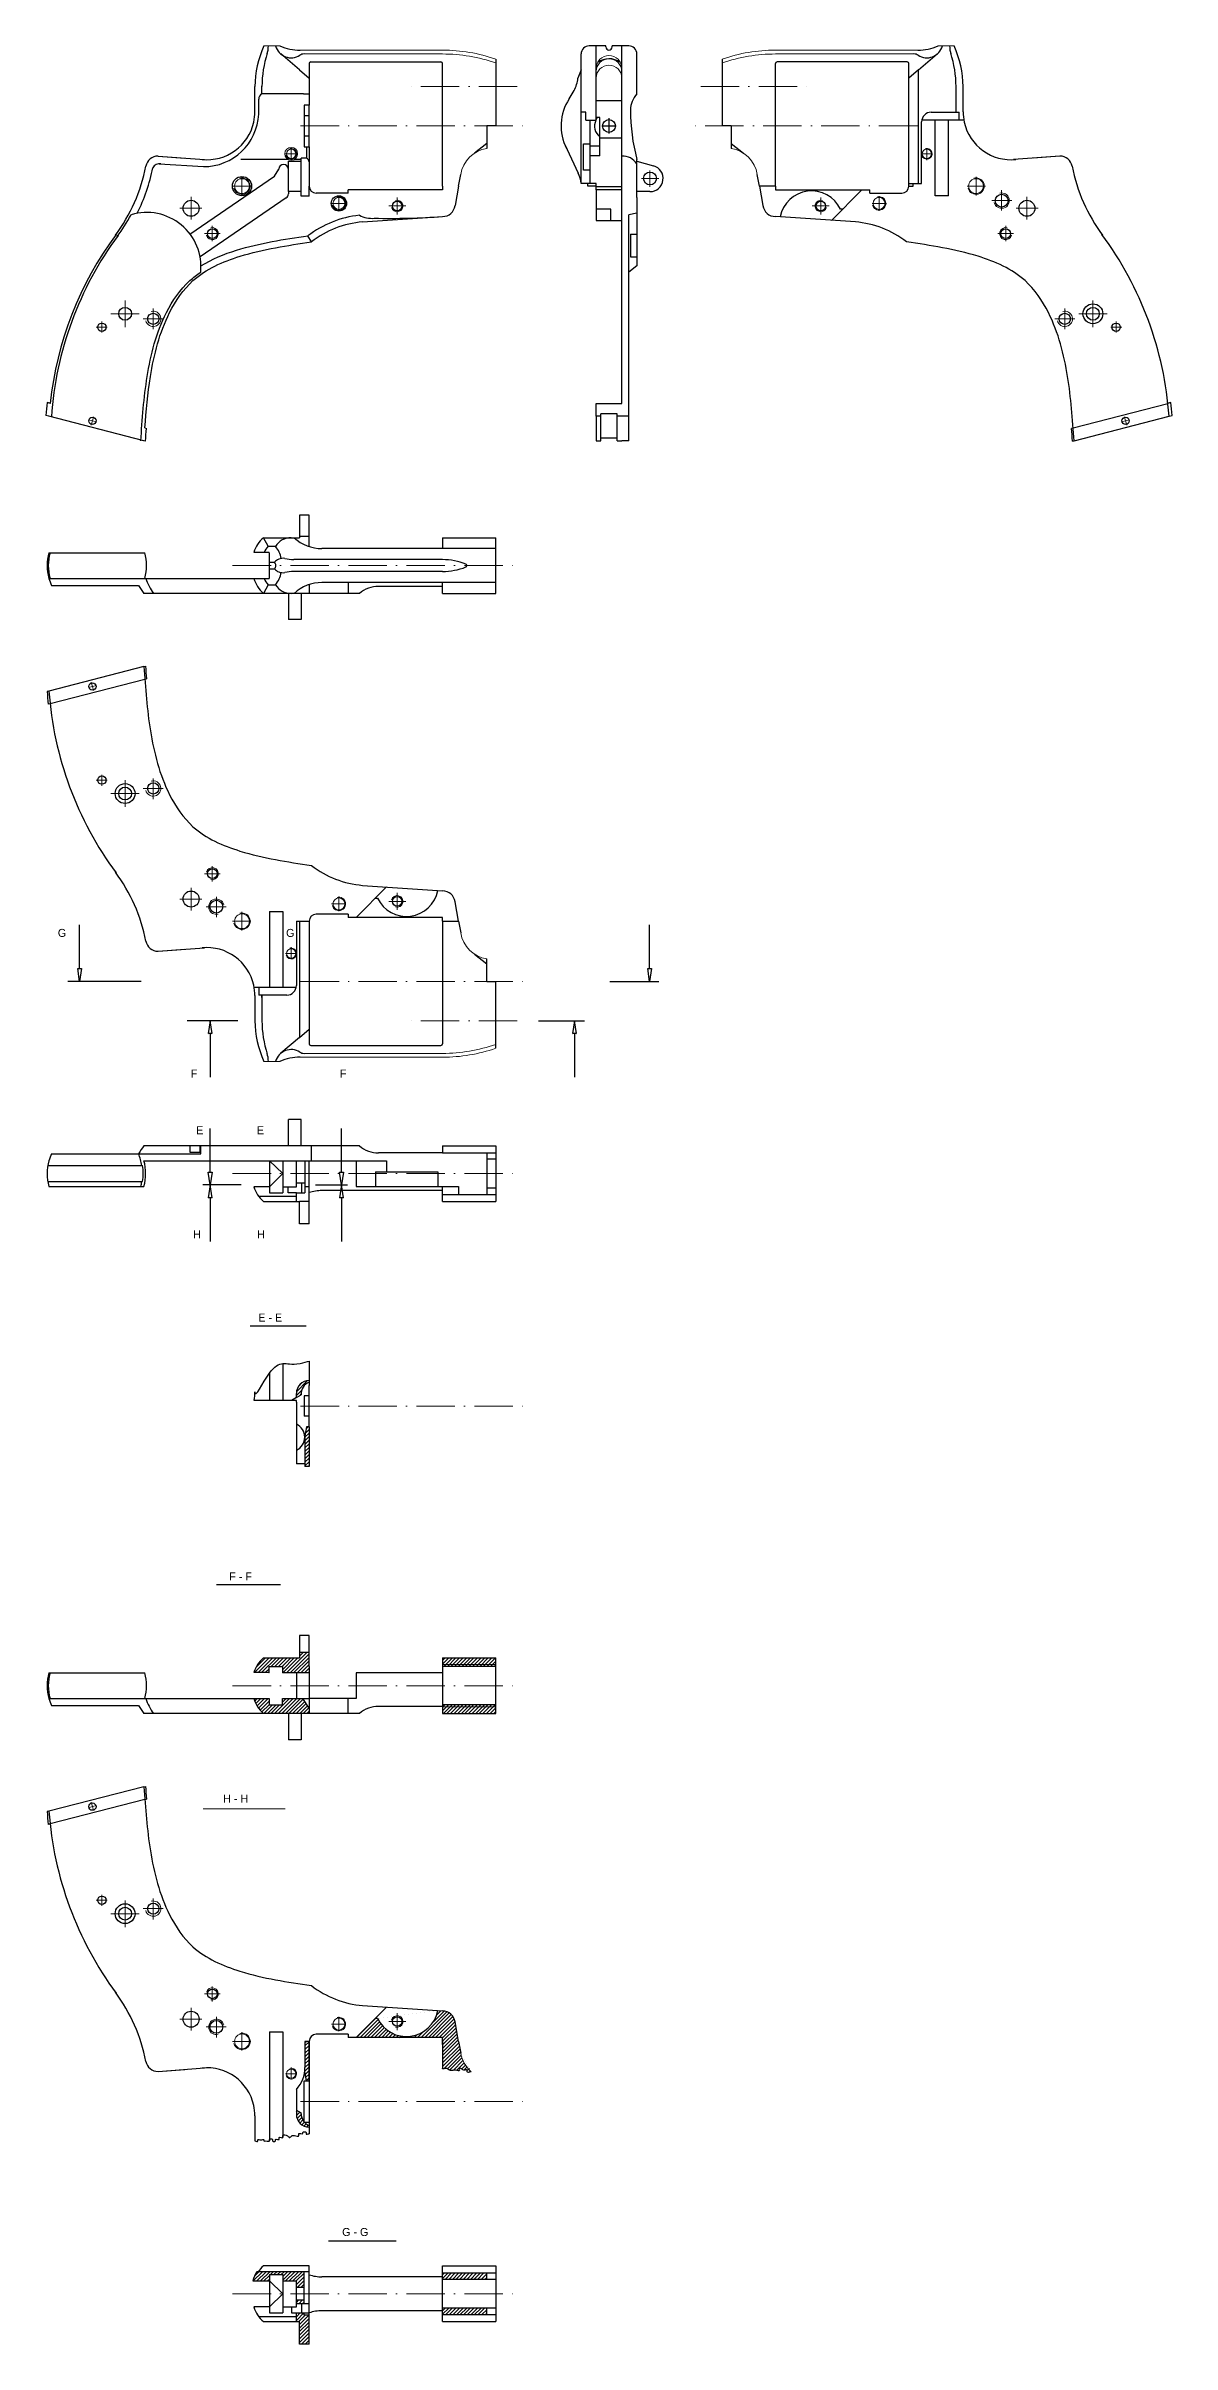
# Model space of a CAD drawing. Header units: millimetres. Extents: x -1 to 894, y -500 to 257.
# Drawn here: x -1 to 351, y -500 to 218 of the extents above; entities that cross this region are included whole.
import ezdxf

# ---------------------------------------------------------------- set-up
doc = ezdxf.new("R2010")
doc.units = ezdxf.units.MM
doc.linetypes.add('ACAD_ISO10W100', pattern=[18, 12, -3, 0, -3])
pattern_1 = [(45, (0, 50), (-0.561266, 0.561266), [])]

msp = doc.modelspace()

# ---------------------------------------------------------------- hatches: boundary and pattern name
h = msp.add_hatch()
h.set_pattern_fill('ANSI31', scale=0.25, style=0)
h.paths.add_polyline_path([(81.3, -199.16), (81.3, -198.66, 0.414214), (77.3, -202.66), (77.3, -203.96), (78.8, -203.09, -0.321417)])
h = msp.add_hatch()
h.set_pattern_fill('ANSI31', scale=0.25, style=0)
h.paths.add_polyline_path([(81.3, -213.16), (80.5, -213.16), (80, -215.96), (80, -225.46), (81.3, -225.46)])
h = msp.add_hatch()
h.set_pattern_fill('ANSI31', scale=0.25, style=0)
h.set_pattern_definition(pattern_1)
h.paths.add_polyline_path([(81.3, -290), (81.3, -288.05), (81.3, -285.3), (81.3, -283.66), (78.3, -283.66), (78.3, -285.3), (67, -285.3, 0.139554), (64.03, -289.9), (68.76, -289.9), (68.76, -288), (72.96, -288), (72.96, -290)])
h.paths.add_polyline_path([(81.3, -302.7), (81.3, -301), (79.3, -298), (72.96, -298), (72.96, -300), (68.76, -300), (68.76, -298), (64, -298, 0.142215), (67, -302.7)])
h = msp.add_hatch()
h.set_pattern_fill('ANSI31', scale=0.25, style=0)
h.set_pattern_definition(pattern_1)
h.paths.add_polyline_path([(123, -285.3), (123, -288), (139.6, -288), (139.6, -285.3)])
h.paths.add_polyline_path([(123, -300), (123, -302.7), (139.6, -302.7), (139.6, -300)])
h = msp.add_hatch()
h.set_pattern_fill('ANSI31', scale=0.25, style=0)
h.set_pattern_definition(pattern_1)
edge = h.paths.add_edge_path()
edge.add_arc((122.94, -399.63), 4, 12.34006, 83.00406)
edge.add_line((123.43, -395.66), (121.5, -395.53))
edge.add_arc((111.69, -393.63), 10, 205.46756, 349.05808, ccw=False)
edge.add_line((102.66, -397.93), (102, -397.93))
edge.add_line((102, -397.93), (96, -403.93))
edge.add_line((96, -403.93), (123, -403.93))
edge.add_line((123, -403.93), (123, -405.13))
edge.add_line((123, -405.13), (123, -413.59))
edge.add_spline(control_points=[(123, -413.59), (123.03, -413.88), (124.33, -413.23), (125.02, -414.41), (126.26, -414.17), (127.14, -414.1), (128.53, -414.63), (128.06, -413.46), (129.03, -413.58), (129.38, -414.46), (130.82, -413.76), (130.47, -415.06), (131.31, -414.8), (131.93, -414.6)], knot_values=[0, 0, 0, 0, 0.97274, 2.324042, 3.499168, 4.212639, 5.387765, 5.974873, 6.436532, 7.472861, 8.522084, 8.99271, 10.279233, 10.279233, 10.279233, 10.279233], degree=3, periodic=0)
edge.add_arc((138.51, -407.08), 10, 189.86229, 228.8449, ccw=False)
edge.add_line((128.66, -408.79), (128, -405.13))
edge.add_line((128, -405.13), (126.85, -398.77))
h = msp.add_hatch()
h.set_pattern_fill('ANSI31', scale=0.25, style=0)
h.set_pattern_definition(pattern_1)
h.paths.add_polyline_path([(80, -413.33), (80, -414.63), (80.5, -417.43), (81.3, -417.43), (81.3, -405.13), (80, -405.13), (80, -413.33)])
h = msp.add_hatch()
h.set_pattern_fill('ANSI31', scale=0.25, style=0)
h.set_pattern_definition(pattern_1)
h.paths.add_polyline_path([(78.8, -427.72), (78.8, -427.49), (77.3, -426.63), (77.3, -427.93, 0.414214), (81.3, -431.93), (81.3, -431.43, -0.111126), (79.86, -430.43), (79.7, -430.43), (79.7, -430.25, -0.172707)])
h = msp.add_hatch()
h.set_pattern_fill('ANSI31', scale=0.25, style=0)
h.set_pattern_definition(pattern_1)
h.paths.add_polyline_path([(79.7, -477.09), (64.96, -477.09, 0.07993), (63.68, -480), (68.76, -480), (68.9, -480), (68.9, -478), (73.1, -478), (73.1, -480), (77.3, -480), (77.3, -482), (79.7, -482)])
h = msp.add_hatch()
h.set_pattern_fill('ANSI31', scale=0.25, style=0)
h.set_pattern_definition(pattern_1)
h.paths.add_polyline_path([(136.8, -479.5), (136.8, -477.5), (123, -477.5), (123, -479.5)])
h.paths.add_polyline_path([(136.8, -490.5), (136.8, -488.5), (123, -488.5), (123, -490.5)])
h = msp.add_hatch()
h.set_pattern_fill('ANSI31', scale=0.25, style=0)
h.set_pattern_definition(pattern_1)
h.paths.add_polyline_path([(79.7, -486), (77.3, -486), (77.3, -487), (79.7, -487)])
h = msp.add_hatch()
h.set_pattern_fill('ANSI31', scale=0.25, style=0)
h.set_pattern_definition(pattern_1)
h.paths.add_polyline_path([(81.3, -490.7), (79.7, -490.7), (79.7, -490), (77.3, -490), (77.3, -492.7), (78.3, -492.7), (78.3, -499.7), (81.3, -499.7)])

# ---------------------------------------------------------------- linework, layer by layer
at = {"lineweight": 5}
for p, q in [((72.16, 218.34), (67.16, 218.34)), ((111.12, 217.04), (78.51, 217.04)), ((111.12, 215.84), (79.73, 215.84)), ((111.12, 215.84), (79.73, 215.84)), ((111.12, 217.04), (123, 217.04)), ((111.12, 215.84), (123, 215.84)), ((238.88, 217.04), (227, 217.04)), ((238.88, 215.84), (227, 215.84)), ((238.88, 217.04), (271.49, 217.04)), ((238.88, 215.84), (270.27, 215.84)), ((277.84, 218.34), (282.84, 218.34)), ((77.3, 184.64), (73.94, 184.64)), ((75.7, 186.42), (75.7, 182.69)), ((272.7, 184.64), (276.06, 184.64)), ((274.3, 186.42), (274.3, 182.69)), ((63.1, 174.54), (57.34, 174.54)), ((60.3, 177.43), (60.3, 171.64)), ((185.19, 176.94), (190.62, 176.94)), ((187.8, 179.4), (187.8, 174.34)), ((286.9, 174.54), (292.66, 174.54)), ((289.7, 177.43), (289.7, 171.64)), ((297.7, 166.88), (297.7, 173.29)), ((47.79, 167.61), (40.87, 167.61)), ((44.41, 171.17), (44.41, 164.07)), ((90.6, 169.14), (88.28, 169.14)), ((90.6, 171.37), (90.6, 166.87)), ((90.6, 169.14), (92.74, 169.14)), ((111.49, 168.34), (106.23, 168.34)), ((108.8, 171.01), (108.8, 165.68)), ((238.51, 168.34), (243.77, 168.34)), ((241.2, 171.01), (241.2, 165.68)), ((259.4, 169.14), (257.26, 169.14)), ((259.4, 171.37), (259.4, 166.87)), ((259.4, 169.14), (261.72, 169.14)), ((294.65, 170.01), (300.84, 170.01)), ((302.21, 167.61), (309.13, 167.61)), ((305.59, 171.17), (305.59, 164.07)), ((48.63, 159.71), (53.46, 159.71)), ((51.03, 162.09), (51.03, 157.39)), ((301.37, 159.71), (296.54, 159.71)), ((298.97, 162.09), (298.97, 157.39)), ((23.79, 138.83), (23.79, 130.48)), ((326.21, 138.83), (326.21, 130.48)), ((18.22, 130.46), (14.73, 130.46)), ((16.52, 128.78), (16.52, 132.24)), ((28.15, 134.66), (19.32, 134.66)), ((35.65, 133.08), (29.39, 133.08)), ((32.57, 136.29), (32.57, 129.87)), ((314.35, 133.08), (320.61, 133.08)), ((317.43, 136.29), (317.43, 129.87)), ((321.85, 134.66), (330.68, 134.66)), ((331.78, 130.46), (335.27, 130.46)), ((333.48, 128.78), (333.48, 132.24)), ((13.57, 101.2), (12.3, 101.52)), ((13.23, 99.85), (13.57, 101.2)), ((13.57, 101.2), (13.89, 102.42)), ((14.89, 100.86), (13.57, 101.2)), ((335.11, 100.86), (336.43, 101.2)), ((336.43, 101.2), (336.11, 102.42)), ((336.43, 101.2), (337.7, 101.52)), ((336.77, 99.85), (336.43, 101.2)), ((13.57, 18.22), (12.3, 17.89)), ((13.23, 19.56), (13.57, 18.22)), ((14.89, 18.56), (13.57, 18.22)), ((13.57, 18.22), (13.89, 16.99)), ((18.22, -11.04), (14.73, -11.04)), ((16.52, -9.37), (16.52, -12.82)), ((23.79, -19.41), (23.79, -11.07)), ((29.44, -13.66), (35.72, -13.66)), ((32.57, -10.5), (32.57, -17.01)), ((28.15, -15.24), (19.32, -15.24)), ((48.63, -40.29), (53.46, -40.29)), ((51.03, -42.68), (51.03, -37.97)), ((47.79, -48.2), (40.87, -48.2)), ((44.41, -51.76), (44.41, -44.66)), ((52.3, -47.47), (52.3, -53.88)), ((90.6, -49.73), (88.28, -49.73)), ((90.6, -51.95), (90.6, -47.46)), ((90.6, -49.73), (92.74, -49.73)), ((111.49, -48.93), (106.23, -48.93)), ((108.8, -51.59), (108.8, -46.27)), ((55.35, -50.6), (49.16, -50.6)), ((63.1, -55.13), (57.34, -55.13)), ((60.3, -58.02), (60.3, -52.22)), ((75.7, -67.01), (75.7, -63.28)), ((77.3, -65.23), (73.94, -65.23)), ((72.16, -98.93), (67.16, -98.93)), ((111.12, -97.63), (78.51, -97.63)), ((111.12, -96.43), (79.73, -96.43)), ((111.12, -96.43), (123, -96.43)), ((111.12, -97.63), (123, -97.63)), ((13.57, -331.78), (12.3, -332.11)), ((13.23, -330.44), (13.57, -331.78)), ((14.89, -331.44), (13.57, -331.78)), ((13.57, -331.78), (13.89, -333.01)), ((18.22, -361.04), (14.73, -361.04)), ((16.52, -359.37), (16.52, -362.82)), ((28.15, -365.24), (19.32, -365.24)), ((23.79, -369.41), (23.79, -361.07)), ((29.44, -363.66), (35.72, -363.66)), ((32.57, -360.5), (32.57, -367.01)), ((44.41, -401.76), (44.41, -394.66)), ((48.63, -390.29), (53.46, -390.29)), ((51.03, -392.68), (51.03, -387.97)), ((47.79, -398.2), (40.87, -398.2)), ((55.35, -400.6), (49.16, -400.6)), ((52.3, -397.47), (52.3, -403.88)), ((90.6, -399.73), (88.28, -399.73)), ((90.6, -401.95), (90.6, -397.46)), ((90.6, -399.73), (92.74, -399.73)), ((111.49, -398.93), (106.23, -398.93)), ((108.8, -401.59), (108.8, -396.27)), ((63.1, -405.13), (57.34, -405.13)), ((60.3, -408.02), (60.3, -402.22)), ((77.3, -415.23), (73.94, -415.23)), ((75.7, -417.01), (75.7, -413.28))]:
    msp.add_line(p, q, dxfattribs=at)
for p, q in [((78.3, 210.84), (72.42, 215.83)), ((166.3, 197.04), (166.3, 215.84)), ((174, 218.34), (168.8, 218.34)), ((171, 195.14), (171, 218.34)), ((174, 218.04), (174, 218.34)), ((176, 218.04), (176, 218.34)), ((181.2, 218.34), (176, 218.34)), ((179, 194.54), (179, 218.34)), ((183.7, 203.34), (183.7, 215.84)), ((271.7, 210.84), (277.58, 215.83)), ((78.3, 210.84), (81.3, 208.3)), ((81.3, 212.84), (81.3, 199.84)), ((81.79, 213.34), (122.5, 213.34)), ((123, 174.54), (123, 212.84)), ((139.6, 214.24), (139.6, 193.34)), ((166.3, 210.84), (165.3, 208.3)), ((210.4, 214.24), (210.4, 193.34)), ((227, 174.54), (227, 212.85)), ((268.21, 213.34), (227.5, 213.34)), ((268.7, 174.54), (268.7, 212.84)), ((271.7, 210.84), (268.7, 208.3)), ((271.7, 175.34), (271.7, 210.84)), ((64.36, 197.8), (64.36, 205.64)), ((65.54, 197.04), (65.54, 201.72)), ((66.56, 203.34), (66.56, 205.81)), ((79.51, 203.34), (68.82, 203.34)), ((162.6, 201.79), (164.07, 204.4)), ((283.44, 197.8), (283.44, 205.81)), ((285.64, 197.8), (285.64, 205.64)), ((81.3, 199.84), (79.7, 199.84)), ((79.7, 199.84), (79.7, 186.84)), ((81.3, 186.84), (81.3, 199.84)), ((166.3, 175.34), (166.3, 197.04)), ((169.1, 175.34), (169.1, 194.54)), ((172.1, 196.04), (171, 196.04)), ((172.1, 184.04), (172.1, 196.04)), ((175, 195.73), (175, 190.95)), ((179, 183.94), (179, 194.54)), ((272.7, 180.79), (272.7, 194.04)), ((284.39, 195.14), (272.74, 195.14)), ((275.7, 197.64), (284.39, 197.64)), ((276.9, 171.54), (276.9, 194.54)), ((281.1, 171.54), (281.1, 194.54)), ((284.39, 195.14), (284.39, 197.64)), ((285.88, 195.14), (284.39, 195.14)), ((79.7, 186.84), (81.3, 186.84)), ((80.5, 186.84), (80.5, 183.25)), ((81.3, 186.84), (81.3, 174.54)), ((136.8, 187.84), (133.01, 184.84)), ((136.8, 193.34), (136.8, 186.34)), ((139.6, 193.34), (136.8, 193.34)), ((161.17, 187.52), (165.39, 178.62)), ((167, 179.54), (167, 187.74)), ((167, 187.74), (169.1, 187.74)), ((172.1, 187.04), (169.1, 187.04)), ((179, 189.54), (172.1, 189.54)), ((172.73, 193.34), (177.29, 193.34)), ((213.2, 193.34), (210.4, 193.34)), ((213.2, 193.34), (213.2, 186.34)), ((213.2, 187.84), (216.99, 184.84)), ((34.07, 183.94), (42.5, 183.29)), ((34.07, 183.94), (48.58, 182.82)), ((34.41, 181.52), (48.26, 180.64)), ((74.72, 182.9), (59.96, 182.9)), ((70.44, 177.69), (71.8, 179.84)), ((74.8, 172.84), (74.8, 182.34)), ((74.8, 182.34), (78.8, 182.34)), ((78.8, 182.9), (76.68, 182.9)), ((78.8, 171.45), (78.8, 183.25)), ((80.5, 183.25), (78.8, 183.25)), ((169.1, 179.54), (167, 179.54)), ((172.1, 184.04), (169.1, 184.04)), ((179, 180.79), (179, 183.94)), ((179, 106.6), (179, 180.79)), ((183.7, 171.03), (183.7, 182.9)), ((183.7, 182.34), (188.9, 180.89)), ((272.7, 175.34), (272.7, 180.79)), ((315.93, 183.94), (301.42, 182.82)), ((315.93, 183.94), (307.5, 183.29)), ((44.06, 159.58), (70.44, 177.69)), ((78.8, 172.84), (74.8, 172.84)), ((74.8, 172.84), (74.8, 172.13)), ((81.3, 174.47), (81.3, 174.54)), ((81.3, 171.45), (81.3, 174.47)), ((93.5, 172.34), (83.49, 172.34)), ((123, 173.34), (93.5, 173.34)), ((93.5, 172.34), (93.5, 173.34)), ((123, 174.54), (123, 173.34)), ((128, 174.54), (126.9, 168.48)), ((128, 174.54), (128.66, 178.2)), ((171, 175.34), (166.3, 175.34)), ((168.4, 174.54), (168.4, 175.34)), ((171, 174.54), (168.4, 174.54)), ((171, 174.34), (171, 175.34)), ((171, 173.34), (171, 174.54)), ((179, 174.34), (171, 174.34)), ((179, 173.34), (171, 173.34)), ((171, 173.34), (171, 163.85)), ((187.8, 172.84), (183.7, 172.84)), ((222, 174.54), (221.34, 178.2)), ((222, 174.54), (223.1, 168.48)), ((227, 174.54), (222, 174.54)), ((227, 174.54), (227, 173.34)), ((227, 173.34), (256.5, 173.34)), ((254, 173.34), (244.51, 163.85)), ((256.5, 172.34), (256.5, 173.34)), ((256.5, 172.34), (266.51, 172.34)), ((268.7, 175.34), (272.7, 175.34)), ((268.7, 174.47), (268.7, 174.54)), ((268.7, 174.54), (270, 174.54)), ((270, 174.54), (270, 175.34)), ((74.15, 170.89), (47.22, 152.42)), ((74.15, 170.89), (47.22, 152.42)), ((81.3, 171.45), (78.8, 171.45)), ((175.6, 167.34), (171, 167.34)), ((175.6, 163.85), (175.6, 167.34)), ((183.7, 166.07), (181.2, 165.62)), ((181.2, 94.99), (181.2, 165.62)), ((183.7, 171.03), (183.7, 149.64)), ((248, 167.34), (247.34, 167.34)), ((281.1, 171.54), (276.9, 171.54)), ((82, 157.12), (80.91, 159.03)), ((98.02, 163.34), (123, 165.04)), ((101.41, 164.49), (101.41, 164.48)), ((171, 163.85), (179, 163.85)), ((181.7, 159.58), (181.7, 152.42)), ((181.7, 159.58), (183.7, 159.58)), ((251.98, 163.34), (227, 165.04)), ((181.7, 152.42), (183.7, 152.42)), ((183.7, 149.64), (181.2, 147.62)), ((0, 102.62), (-0.94, 102.86)), ((-0.58, 106.95), (0.36, 106.68)), ((0.36, 106.68), (-0.58, 106.95)), ((29.69, 94.99), (0, 102.62)), ((171, 106.6), (179, 106.6)), ((171, 102.62), (171, 106.6)), ((172.5, 102.62), (171, 102.62)), ((171, 102.62), (171, 94.99)), ((177.5, 103.42), (172.5, 103.42)), ((172.5, 94.99), (172.5, 103.42)), ((177.5, 94.99), (177.5, 103.42)), ((179, 102.62), (177.5, 102.62)), ((181.2, 102.62), (179, 102.62)), ((320.02, 98.98), (349.65, 106.6)), ((320.31, 94.99), (350, 102.62)), ((349.64, 106.68), (350.58, 106.95)), ((350.58, 106.95), (349.64, 106.68)), ((350, 102.62), (350.94, 102.86)), ((30.17, 94.86), (29.69, 94.99)), ((29.98, 98.98), (30.46, 98.85)), ((171, 94.99), (172.5, 94.99)), ((177.5, 94.99), (179, 94.99)), ((181.2, 94.99), (179, 94.99)), ((320.02, 98.98), (319.54, 98.85)), ((319.83, 94.86), (320.31, 94.99)), ((67, 64.7), (78.3, 64.7)), ((68.48, 62), (67, 64.7)), ((81.3, 71.7), (78.3, 71.7)), ((78.3, 71.7), (78.3, 64.7)), ((78.3, 65.2), (81.3, 65.2)), ((81.3, 64.7), (81.3, 71.7)), ((81.3, 61.95), (81.3, 64.7)), ((123, 64.7), (139.6, 64.7)), ((123, 64.7), (123, 61.3)), ((139.6, 47.3), (139.6, 64.7)), ((0, 60), (0.35, 60)), ((0.35, 60), (29.69, 60)), ((29.69, 60), (29.98, 60)), ((68.76, 60.1), (64.03, 60.1)), ((68.48, 62), (70.83, 62)), ((68.76, 60), (68.76, 60.1)), ((68.76, 60), (68.76, 52)), ((76.49, 57.85), (76.49, 57.85)), ((123, 57.85), (76.49, 57.85)), ((139.6, 61.3), (85.3, 61.3)), ((0.35, 52), (28.92, 52)), ((28.92, 52), (29.69, 52)), ((29.69, 52), (30.07, 52)), ((30.07, 52), (30.27, 52)), ((30.27, 52), (42.5, 52)), ((42.5, 52), (68.76, 52)), ((68.76, 57), (70.49, 57)), ((68.76, 55), (70.49, 55)), ((76.49, 54.15), (76.48, 54.15)), ((123, 54.15), (76.49, 54.15)), ((139.6, 50.7), (85.3, 50.7)), ((93.5, 50.7), (93.5, 47.3)), ((123, 49.75), (123, 50.7)), ((0.76, 49.8), (27.19, 49.8)), ((27.19, 49.8), (28.01, 49.8)), ((97, 47.3), (29.65, 47.3)), ((68.48, 50), (67, 47.3)), ((68.48, 50), (70.83, 50)), ((74.8, 47.3), (74.8, 39.1)), ((78.8, 47.3), (78.8, 39.1)), ((81.3, 50.05), (81.3, 47.3)), ((123, 49.5), (103, 49.5)), ((123, 47.3), (123, 49.75)), ((123, 47.3), (139.6, 47.3)), ((78.8, 39.1), (74.8, 39.1)), ((29.69, 24.43), (0, 16.79)), ((29.69, 24.43), (30.17, 24.55)), ((0, 16.79), (-0.58, 16.65)), ((29.98, 20.44), (0.35, 12.81)), ((29.98, 20.44), (30.46, 20.56)), ((0.35, 12.81), (-0.22, 12.66)), ((96, -53.93), (105.49, -44.44)), ((98.02, -43.93), (123, -45.63)), ((102, -47.93), (102.66, -47.93)), ((128, -55.13), (126.9, -49.06)), ((68.9, -52.13), (68.9, -75.13)), ((68.9, -52.13), (73.1, -52.13)), ((73.1, -52.13), (73.1, -75.13)), ((77.3, -55.13), (77.3, -61.38)), ((77.3, -55.13), (81.3, -55.13)), ((78.3, -55.13), (78.3, -91.43)), ((81.3, -55.06), (81.3, -55.13)), ((81.3, -55.13), (81.3, -93.43)), ((93.5, -52.93), (83.49, -52.93)), ((93.5, -52.93), (93.5, -53.93)), ((123, -53.93), (93.5, -53.93)), ((123, -55.13), (123, -53.93)), ((123, -55.13), (123, -93.43)), ((123, -55.13), (128, -55.13)), ((128, -55.13), (128.66, -58.79)), ((34.07, -64.53), (48.58, -63.41)), ((34.07, -64.53), (42.5, -63.88)), ((77.3, -61.38), (77.3, -74.63)), ((133.01, -65.43), (136.8, -68.43)), ((136.8, -73.93), (136.8, -66.93)), ((64, -75.73), (65.61, -75.73)), ((64.36, -78.39), (64.36, -86.23)), ((65.61, -75.73), (77.26, -75.73)), ((65.61, -75.73), (65.61, -78.23)), ((74.3, -78.23), (65.61, -78.23)), ((66.56, -78.39), (66.56, -86.4)), ((136.8, -73.93), (139.6, -73.93)), ((139.6, -94.83), (139.6, -73.93)), ((78.3, -91.43), (72.42, -96.41)), ((78.3, -91.43), (81.3, -88.88)), ((81.79, -93.93), (122.5, -93.93)), ((78.8, -117.1), (74.8, -117.1)), ((74.8, -125.3), (74.8, -117.1)), ((78.8, -125.3), (78.8, -117.1)), ((0.76, -127.8), (27.19, -127.8)), ((27.19, -127.8), (28.01, -127.8)), ((28.01, -127.8), (47.42, -127.8)), ((97, -125.3), (29.65, -125.3)), ((44.06, -125.3), (44.06, -127.3)), ((44.06, -127.3), (47.22, -127.3)), ((47.22, -127.3), (47.22, -125.3)), ((47.42, -127.8), (47.42, -125.3)), ((82, -130), (82, -125.3)), ((123, -127.5), (103, -127.5)), ((123, -125.3), (139.6, -125.3)), ((123, -125.3), (123, -127.5)), ((123, -127.5), (139.6, -127.5)), ((136.8, -127.5), (136.8, -140.5)), ((139.6, -125.3), (139.6, -142.7)), ((-0.35, -131.5), (29.27, -131.5)), ((29.69, -130), (30.07, -130)), ((30.07, -130), (30.27, -130)), ((30.27, -130), (42.5, -130)), ((42.5, -130), (68.76, -130)), ((68.76, -130), (105.49, -130)), ((68.9, -130), (68.9, -138.1)), ((73.1, -130), (73.1, -140)), ((77.3, -138.1), (77.3, -130)), ((80, -130), (80, -140)), ((81.3, -149.7), (81.3, -130)), ((96, -130), (96, -138)), ((102, -133.4), (105.49, -133.4)), ((102, -133.4), (102, -138)), ((105.49, -130), (105.49, -133.4)), ((105.49, -133.4), (121.5, -133.4)), ((121.5, -133.4), (121.5, -138)), ((139.6, -129.5), (136.8, -129.5)), ((-0.35, -136.5), (29.27, -136.5)), ((0, -138), (0.35, -138)), ((0.35, -138), (29.69, -138)), ((68.76, -138.1), (64.03, -138.1)), ((77.3, -141.2), (65.61, -141.2)), ((67, -142.7), (78.3, -142.7)), ((68.76, -138.1), (68.9, -138.1)), ((68.9, -138.1), (68.9, -140)), ((68.9, -140), (73.1, -140)), ((73.1, -138.1), (77.3, -138.1)), ((80, -137), (77.3, -137)), ((77.3, -142.7), (77.3, -140)), ((77.3, -140), (80, -140)), ((78.3, -149.7), (78.3, -142.7)), ((81.3, -142.7), (78.3, -142.7)), ((80, -138), (81.3, -138)), ((123, -139.3), (85.3, -139.3)), ((96, -138), (128, -138)), ((123, -139.3), (123, -138)), ((123, -142.7), (123, -139.3)), ((123, -140.5), (139.6, -140.5)), ((123, -142.7), (139.6, -142.7)), ((128, -138), (128, -140.5)), ((139.6, -138.5), (136.8, -138.5)), ((81.3, -149.7), (78.3, -149.7)), ((81.3, -192.56), (81.3, -200.16)), ((81.3, -213.16), (81.3, -200.16)), ((79.7, -203.48), (79.7, -209.83)), ((81.3, -213.16), (81.3, -225.46)), ((80, -224.66), (77.3, -224.66)), ((81.3, -225.46), (80, -225.46)), ((81.3, -225.53), (81.3, -225.46)), ((78.3, -278.3), (78.3, -285.3)), ((81.3, -278.3), (78.3, -278.3)), ((81.3, -285.3), (81.3, -278.3)), ((67, -285.3), (78.3, -285.3)), ((81.3, -288.05), (81.3, -285.3)), ((123, -285.3), (139.6, -285.3)), ((139.6, -302.7), (139.6, -285.3)), ((0, -290), (0.35, -290)), ((0.35, -290), (29.69, -290)), ((29.69, -290), (29.98, -290)), ((68.76, -289.9), (64.03, -289.9)), ((68.76, -290), (68.76, -289.9)), ((0.35, -298), (28.92, -298)), ((0.76, -300.2), (27.19, -300.2)), ((27.19, -300.2), (28.01, -300.2)), ((28.92, -298), (29.69, -298)), ((29.69, -298), (30.07, -298)), ((30.07, -298), (30.27, -298)), ((30.27, -298), (42.5, -298)), ((42.5, -298), (68.76, -298)), ((123, -300.5), (103, -300.5)), ((97, -302.7), (29.65, -302.7)), ((74.8, -302.7), (74.8, -310.9)), ((78.8, -302.7), (78.8, -310.9)), ((123, -302.7), (139.6, -302.7)), ((78.8, -310.9), (74.8, -310.9)), ((29.69, -325.57), (0, -333.21)), ((29.98, -329.56), (0.35, -337.19)), ((29.69, -325.57), (30.17, -325.45)), ((29.98, -329.56), (30.46, -329.44)), ((0, -333.21), (-0.58, -333.35)), ((0.35, -337.19), (-0.22, -337.34)), ((96, -403.93), (105.49, -394.44)), ((98.02, -393.93), (123, -395.63)), ((102, -397.93), (102.66, -397.93)), ((128, -405.13), (126.9, -399.06)), ((68.9, -402.13), (73.1, -402.13)), ((80, -405.13), (80, -413.33)), ((81.3, -405.13), (80, -405.13)), ((81.3, -405.06), (81.3, -405.13)), ((81.3, -405.06), (81.3, -405.13)), ((81.3, -405.13), (81.3, -433.98)), ((81.3, -417.43), (81.3, -405.13)), ((93.5, -402.93), (83.49, -402.93)), ((93.5, -402.93), (93.5, -403.93)), ((123, -403.93), (93.5, -403.93)), ((123, -405.13), (123, -403.93)), ((123, -405.13), (123, -413.59)), ((128, -405.13), (128.66, -408.79)), ((34.07, -414.53), (48.58, -413.41)), ((34.07, -414.53), (42.5, -413.88)), ((79.7, -417.43), (81.3, -417.43)), ((79.7, -430.43), (79.7, -417.43)), ((81.3, -417.43), (81.3, -430.43)), ((64.36, -428.39), (64.36, -436.23)), ((81.3, -430.43), (79.7, -430.43)), ((63.68, -480), (68.76, -480)), ((81.3, -475.3), (67, -475.3)), ((68.76, -480), (68.9, -480)), ((68.9, -480), (68.9, -488.1)), ((73.1, -480), (73.1, -490)), ((73.1, -480), (77.3, -480)), ((77.3, -488.1), (77.3, -480)), ((123, -478.7), (85.3, -478.7)), ((123, -475.3), (139.6, -475.3)), ((123, -477.5), (139.6, -477.5)), ((139.6, -479.5), (136.8, -479.5)), ((139.6, -475.3), (139.6, -492.7)), ((68.76, -488.1), (64.03, -488.1)), ((68.76, -488.1), (68.9, -488.1)), ((68.9, -488.1), (68.9, -490)), ((73.1, -488.1), (77.3, -488.1)), ((77.3, -491.2), (65.61, -491.2)), ((67, -492.7), (78.3, -492.7)), ((68.9, -490), (73.1, -490)), ((77.3, -492.7), (77.3, -490)), ((77.3, -490), (80, -490)), ((78.3, -499.7), (78.3, -492.7)), ((123, -489.3), (85.3, -489.3)), ((123, -490.5), (139.6, -490.5)), ((123, -492.7), (139.6, -492.7)), ((139.6, -488.5), (136.8, -488.5)), ((81.3, -499.7), (78.3, -499.7))]:
    msp.add_line(p, q)
at = {"color": 7}
for p, q in [((68.82, 203.34), (66.56, 203.34)), ((79.51, 203.34), (81.3, 203.34)), ((171, 201.34), (179, 201.34)), ((81.3, 196.52), (79.7, 196.52)), ((167.8, 197.64), (166.3, 197.64)), ((167.8, 195.14), (167.8, 197.64)), ((167.8, 195.14), (171, 195.14)), ((169.1, 194.54), (169.1, 195.14)), ((272.7, 194.04), (272.7, 194.64)), ((276.9, 194.54), (276.9, 195.14)), ((281.1, 194.54), (281.1, 195.14)), ((81.3, 190.17), (79.7, 190.17)), ((177.5, 95.79), (172.5, 95.79)), ((9.58, -69.93), (9.58, -56.25)), ((187.7, -69.93), (187.7, -56.25)), ((9.58, -73.93), (8.99, -69.88)), ((10.18, -69.88), (9.58, -73.93)), ((187.7, -73.93), (187.1, -69.88)), ((188.3, -69.88), (187.7, -73.93)), ((28.81, -73.93), (5.93, -73.93)), ((68.9, -75.13), (68.9, -75.73)), ((73.1, -75.13), (73.1, -75.73)), ((77.3, -74.63), (77.3, -75.23)), ((175.29, -73.93), (190.62, -73.93)), ((59.02, -86.23), (43.19, -86.23)), ((50.38, -86.23), (49.78, -90.27)), ((50.98, -90.27), (50.38, -86.23)), ((50.38, -90.23), (50.38, -103.91)), ((153, -86.23), (167.37, -86.23)), ((164.2, -86.23), (163.6, -90.27)), ((164.8, -90.27), (164.2, -86.23)), ((164.2, -90.23), (164.2, -103.91)), ((50.38, -133.55), (50.38, -119.87)), ((91.43, -133.55), (91.43, -119.87)), ((50.38, -137.55), (49.78, -133.5)), ((50.98, -133.5), (50.38, -137.55)), ((73.1, -134), (68.9, -130)), ((73.1, -134), (68.9, -138.1)), ((91.43, -137.55), (90.83, -133.5)), ((92.03, -133.5), (91.43, -137.55)), ((60.09, -137.55), (48.04, -137.55)), ((50.38, -137.55), (49.78, -141.59)), ((50.98, -141.59), (50.38, -137.55)), ((50.38, -141.55), (50.38, -155.23)), ((74.7, -140), (74.7, -138.1)), ((77.3, -140), (74.7, -140)), ((78.9, -137), (78.9, -140)), ((83.29, -137.55), (93.24, -137.55)), ((91.43, -137.55), (90.83, -141.59)), ((92.03, -141.59), (91.43, -137.55)), ((91.43, -141.55), (91.43, -155.23)), ((62.84, -181.59), (80.34, -181.59)), ((73.1, -193.31), (73.1, -204.86)), ((68.9, -196.35), (68.9, -204.86)), ((77.3, -204.86), (64.12, -204.86)), ((77.3, -203.96), (75.74, -204.86)), ((77.3, -203.96), (77.3, -202.66)), ((77.3, -203.96), (78.8, -203.09)), ((77.3, -205.46), (77.3, -204.86)), ((77.3, -205.46), (77.3, -224.66)), ((81.3, -203.48), (79.7, -203.48)), ((81.3, -209.83), (79.7, -209.83)), ((80.5, -213.16), (80, -215.96)), ((81.3, -213.16), (80.5, -213.16)), ((80, -215.96), (80, -225.46)), ((52.34, -262.38), (72.38, -262.38)), ((81.3, -283.66), (78.3, -283.66)), ((123, -285.3), (123, -302.7)), ((68.76, -290), (68.76, -288)), ((68.76, -288), (72.96, -288)), ((72.96, -288), (72.96, -290)), ((81.3, -290), (72.96, -290)), ((77.3, -290), (77.3, -298)), ((81.3, -288.05), (81.3, -302.7)), ((123, -290), (96, -290)), ((96, -290), (96, -298)), ((139.6, -288), (123, -288)), ((68.76, -298), (68.76, -300)), ((68.76, -300), (72.96, -300)), ((72.96, -300), (72.96, -298)), ((72.96, -298), (81.3, -298)), ((81.3, -301), (79.3, -298)), ((96, -298), (81.3, -298)), ((93.5, -302.7), (93.5, -298)), ((139.6, -300), (123, -300)), ((68.9, -402.13), (68.9, -436.25)), ((73.1, -402.13), (73.1, -435.18)), ((80, -414.63), (80, -413.33)), ((80.5, -417.43), (80, -414.63)), ((77.3, -420.13), (77.3, -427.93)), ((77.3, -426.63), (78.8, -427.49)), ((78.8, -427.72), (78.8, -427.49)), ((87.37, -467.45), (108.47, -467.45)), ((79.7, -477.09), (64.96, -477.09)), ((68.9, -478), (73.1, -478)), ((68.9, -478), (68.9, -480)), ((73.1, -484), (68.9, -480)), ((73.1, -478), (73.1, -480)), ((79.7, -487), (79.7, -477.09)), ((81.3, -477.14), (79.7, -477.14)), ((81.3, -499.7), (81.3, -475.3)), ((123, -492.7), (123, -475.3)), ((136.8, -479.5), (123, -479.5)), ((136.8, -479.5), (136.8, -477.5)), ((73.1, -484), (68.9, -488.1)), ((75.74, -488.1), (75.74, -490)), ((79.7, -482), (77.3, -482)), ((79.7, -486), (77.3, -486)), ((77.3, -487), (81.3, -487)), ((78.9, -487), (78.9, -490)), ((75.74, -490), (77.3, -490)), ((79.7, -490.7), (79.7, -490)), ((81.3, -490.7), (79.7, -490.7)), ((80, -490), (81.3, -490)), ((136.8, -488.5), (123, -488.5)), ((136.8, -490.5), (136.8, -488.5))]:
    msp.add_line(p, q, dxfattribs=at)
at = {"color": 1, "linetype": 'ACAD_ISO10W100', "lineweight": 5}
for p, q in [((146.33, 205.64), (111.12, 205.64)), ((203.67, 205.64), (238.88, 205.64)), ((78.65, 193.34), (150.71, 193.34)), ((271.35, 193.34), (199.29, 193.34)), ((57.4, 56), (145.88, 56)), ((78.65, -73.93), (150.71, -73.93)), ((146.33, -86.23), (111.12, -86.23)), ((57.4, -134), (145.88, -134)), ((78.65, -206.66), (150.71, -206.66)), ((57.4, -294), (145.88, -294)), ((78.65, -423.93), (150.71, -423.93)), ((57.4, -484), (145.88, -484))]:
    msp.add_line(p, q, dxfattribs=at)
at = {"color": 7, "lineweight": 5}
for p, q in [((139.6, -287.4), (123, -287.4)), ((139.6, -300.6), (123, -300.6)), ((48.21, -332.46), (73.76, -332.46))]:
    msp.add_line(p, q, dxfattribs=at)
for centre, radius in [((175, 193.34), 2), ((187.8, 176.94), 2.02), ((44.41, 167.61), 2.5), ((108.8, 168.34), 1.5), ((241.2, 168.34), 1.5), ((297.7, 170.01), 2), ((305.59, 167.61), 2.5), ((51.03, 159.71), 1.5), ((298.97, 159.71), 1.5), ((23.79, 134.66), 2), ((326.21, 134.66), 3.1), ((326.21, 134.66), 2), ((16.52, 130.46), 1.3), ((333.48, 130.46), 1.3), ((16.52, -11.04), 1.3), ((23.79, -15.24), 3.1), ((23.79, -15.24), 2), ((51.03, -40.29), 1.5), ((44.41, -48.2), 2.5), ((52.3, -50.6), 2), ((108.8, -48.93), 1.5), ((16.52, -361.04), 1.3), ((23.79, -365.24), 3.1), ((23.79, -365.24), 2), ((51.03, -390.29), 1.5), ((44.41, -398.2), 2.5), ((52.3, -400.6), 2), ((108.8, -398.93), 1.5)]:
    msp.add_circle(centre, radius)
for centre, radius in [((75.7, 184.64), 2), ((75.7, 184.64), 1.44), ((274.3, 184.64), 1.44), ((60.3, 174.54), 2.32), ((289.7, 174.54), 2.32), ((90.6, 169.14), 1.86), ((259.4, 169.14), 1.86), ((90.6, -49.73), 1.86), ((60.3, -55.13), 2.32), ((75.7, -65.23), 1.44), ((90.6, -399.73), 1.86), ((60.3, -405.13), 2.32), ((75.7, -415.23), 1.44)]:
    msp.add_circle(centre, radius, dxfattribs=at)
at = {"color": 7}
for centre, radius in [((60.3, 174.54), 3), ((90.6, 169.14), 2.4), ((32.57, 133.08), 1.75), ((317.43, 133.08), 1.75), ((13.57, 101.2), 1.15), ((336.43, 101.2), 1.15), ((13.57, 18.22), 1.15), ((32.57, -13.66), 1.75), ((13.57, -331.78), 1.15), ((32.57, -363.66), 1.75)]:
    msp.add_circle(centre, radius, dxfattribs=at)
for centre, radius, start, end in [((94.56, 205.64), 30.2, 155.13353, 180), ((100.07, 205.64), 33.51, 161.87447, 180), ((60.9, 218.31), 7.66, 341.19376, 0.2389), ((75.66, 219.64), 5, 195.07006, 302.85988), ((78.51, 233.2), 16.16, 246.86006, 270), ((79.73, 213.34), 2.5, 90, 122.85988), ((168.8, 215.84), 2.5, 90, 180), ((175, 218.04), 1, 180, 0), ((181.2, 215.84), 2.5, 0, 90), ((270.27, 213.34), 2.5, 57.14012, 90), ((271.49, 233.2), 16.16, 270, 293.13994), ((274.34, 219.64), 5, 237.14012, 344.92994), ((289.1, 218.31), 7.66, 179.7611, 198.80624), ((249.93, 205.64), 33.51, 0, 18.12553), ((255.44, 205.64), 30.2, 0, 24.86647), ((81.8, 212.84), 0.5, 90, 180), ((122.5, 212.84), 0.5, 0, 90), ((155.35, 209.3), 10, 330.70309, 354.26083), ((175, 208.34), 6, 53.66394, 126.59248), ((227.5, 212.84), 0.5, 90, 180), ((268.2, 212.84), 0.5, 0, 90), ((175, 193.34), 15, 145.73806, 207.84), ((188.95, 198.34), 7.25, 136.39718, 180), ((49.36, 197.8), 15, 264.14492, 347.44408), ((49.36, 197.8), 15, 347.44408, 0), ((242.31, 198.34), 60.61, 180, 194.75962), ((275.7, 194.64), 3, 90, 180), ((300.64, 197.8), 17.2, 180, 180.53594), ((300.64, 197.8), 15, 180, 192.55592), ((300.64, 197.8), 15, 192.55592, 275.85508), ((-21.89, 190.85), 53.13, 323.45002, 349.08371), ((-21.89, 190.85), 55.33, 333.38944, 348.99679), ((34.07, 180.08), 3.87, 90, 169.3267), ((34.53, 179.09), 2.44, 79.79079, 150.39168), ((73.3, 179.84), 1.5, 0, 180), ((80.07, 182.1), 1.23, 0, 69.58295), ((179.26, 178.66), 5.28, 32.75318, 92.78), ((187.8, 176.94), 4.1, 270, 74.41584), ((315.93, 180.08), 3.87, 10.6733, 90), ((371.89, 190.85), 53.13, 190.91629, 216.54998), ((83.5, 174.54), 2.2, 180, 270), ((156.35, 174.34), 10, 5.73917, 25.32977), ((238.31, 163.04), 10, 25.46756, 169.05808), ((266.5, 174.54), 2.2, 270, 0), ((-21.89, 190.85), 53.83, 323.45002, 332.04944), ((30.51, 149.33), 17, 354.24288, 106.562), ((73.3, 172.13), 1.5, 304.46018, 0), ((100.42, 133.44), 32.18, 96.1021, 127.32626), ((101, 173.34), 8.86, 243.16544, 274.32634), ((122.94, 169.04), 4, 270.79177, 351.86669), ((227.06, 169.04), 4, 188.13331, 269.20823), ((108.23, 94.99), 108.5, 143.53675, 173.81574), ((108.49, 94.99), 108, 143.56229, 176.04815), ((100.42, 133.44), 30, 94.58225, 127.87695), ((106.09, 413.53), 249.06, 268.98362, 273.89385), ((249.58, 133.44), 30, 52.12305, 85.41775), ((241.77, 94.99), 108.5, 4.03495, 36.46325), ((107.29, 95.25), 108.5, 173.81421, 175.96505), ((242.71, 95.25), 108.5, 4.03495, 6.18579), ((73.6, 57.18), 10, 131.26187, 163.04005), ((75.66, 59.03), 5.67, 90, 148.4307), ((85.3, 74), 12.7, 227.07817, 270), ((13.57, 56), 14.15, 163.57581, 196.42419), ((13.92, 56), 14.15, 163.57581, 196.42419), ((13.57, 56), 16.89, 346.29842, 13.70158), ((73.6, 57.18), 7.03, 136.71532, 155.46868), ((62.83, 56), 10, 12.73955, 36.8699), ((76.49, 68.7), 10.85, 255.06883, 270), ((123, 38.31), 19.54, 68.13075, 90), ((13.57, 55.44), 14, 194.24261, 203.77657), ((46.53, 57.28), 17.1, 197.99941, 215.72763), ((73.6, 54.82), 10, 196.36188, 228.73813), ((73.6, 54.82), 7.03, 203.63804, 223.28468), ((69.51, 56), 1.4, 314.41531, 45.58469), ((62.83, 56), 10, 323.1301, 347.26045), ((76.49, 43.3), 10.85, 90, 104.93117), ((85.3, 38), 12.7, 90, 132.92183), ((123, 73.69), 19.54, 270, 291.78527), ((130.04, 56), 0.5, 291.70331, 68.29669), ((41.3, 56.76), 15, 207.62428, 219.07508), ((75.66, 52.97), 5.67, 211.5693, 270), ((103, 40.22), 9.28, 90, 130.27261), ((107.65, 24.28), 108.5, 184.03495, 186.14748), ((108.23, 24.43), 108.5, 184.03495, 216.46325), ((-21.89, -71.44), 53.13, 10.91629, 36.54998), ((100.42, -14.02), 30, 232.12305, 265.41775), ((111.69, -43.63), 10, 205.46756, 349.05808), ((122.94, -49.63), 4, 8.13331, 89.20823), ((83.5, -55.13), 2.2, 90, 180), ((34.07, -60.66), 3.87, 190.6733, 270), ((49.36, -78.39), 15, 12.55592, 95.85508), ((49.36, -78.39), 15, 0, 12.55592), ((49.36, -78.99), 17.2, 0, 2.53545), ((74.3, -75.23), 3, 270, 0), ((94.56, -86.23), 30.2, 180, 204.86647), ((100.07, -86.23), 33.51, 180, 198.12553), ((60.9, -98.9), 7.66, 359.7611, 18.80624), ((75.66, -100.23), 5, 57.14012, 164.92994), ((78.51, -113.79), 16.16, 90, 113.13994), ((79.73, -93.93), 2.5, 237.14012, 270), ((81.8, -93.43), 0.5, 180, 270), ((122.5, -93.43), 0.5, 270, 0), ((13.57, -133.44), 14, 156.22343, 165.75739), ((13.57, -134), 15.66, 9.1866, 23.32415), ((41.3, -134.76), 15, 140.92492, 152.37572), ((103, -118.22), 9.28, 229.72739, 270), ((13.57, -134), 14.15, 163.57581, 196.42419), ((13.81, -134), 15.66, 350.8134, 9.1866), ((13.57, -134), 16.61, 346.06582, 13.93675), ((13.57, -134), 15.66, 345.20032, 350.8134), ((73.6, -135.18), 10, 196.95995, 228.73813), ((85.3, -152), 12.7, 90, 108.35844), ((49.36, -202.2), 15, 349.78209, 0), ((75.41, -216.36), 4.51, 294.75151, 65.24849), ((73.6, -292.82), 10, 131.26187, 163.04005), ((13.57, -294), 14.15, 163.57581, 196.42419), ((13.92, -294), 14.15, 163.57581, 196.42419), ((13.57, -294), 16.89, 346.29842, 13.70158), ((13.57, -294.56), 14, 194.24261, 203.77657), ((41.3, -293.24), 15, 207.62428, 219.07508), ((46.53, -292.72), 17.1, 197.99941, 215.72763), ((73.6, -295.18), 10, 196.36188, 228.73813), ((103, -309.78), 9.28, 90, 130.27261), ((107.65, -325.72), 108.5, 184.03495, 186.14748), ((108.23, -325.57), 108.5, 184.03495, 216.46325), ((100.42, -364.02), 30, 232.12305, 265.41775), ((-21.89, -421.44), 53.13, 10.91629, 36.54998), ((111.69, -393.63), 10, 205.46756, 349.05808), ((122.94, -399.63), 4, 8.13331, 89.20823), ((83.5, -405.13), 2.2, 90, 180), ((34.07, -410.66), 3.87, 190.6733, 270), ((49.36, -428.39), 15, 12.55592, 95.85508), ((70.09, -413.33), 9.91, 316.68802, 360), ((49.36, -428.39), 15, 0, 12.55592), ((73.6, -482.82), 10, 131.26187, 145.08482), ((85.3, -466), 12.7, 251.64156, 270), ((73.6, -485.18), 10, 196.95995, 228.73813), ((85.3, -502), 12.7, 90, 108.35844)]:
    msp.add_arc(centre, radius, start, end)
at = {"lineweight": 5}
for centre, radius, start, end in [((123, 166.43), 50.61, 70.85154, 90), ((123, 165.23), 50.61, 70.85154, 90), ((227, 166.43), 50.61, 90, 109.14846), ((227, 165.23), 50.61, 90, 109.14846), ((175, 211.34), 4, 0, 180), ((175, 210.34), 4, 0, 180), ((175, 208.34), 4, 0, 180), ((138.51, 176.49), 10, 99.86517, 170.13771), ((211.49, 176.49), 10, 9.86229, 80.13483), ((297.7, 170.01), 2.4, 195, 105), ((108.8, 168.34), 1.8, 195, 105), ((241.2, 168.34), 1.8, 75, 345), ((51.03, 159.71), 1.9, 195, 105), ((298.97, 159.71), 1.9, 75, 345), ((51.03, -40.29), 1.9, 255, 165), ((52.3, -50.6), 2.4, 15, 285), ((108.8, -48.93), 1.8, 255, 165), ((138.51, -57.08), 10, 189.86229, 260.13483), ((123, -45.82), 50.61, 270, 289.14846), ((123, -47.02), 50.61, 270, 289.14846), ((51.03, -390.29), 1.9, 255, 165), ((52.3, -400.6), 2.4, 15, 285), ((108.8, -398.93), 1.8, 255, 165), ((138.51, -407.08), 10, 189.86229, 228.8449)]:
    msp.add_arc(centre, radius, start, end, dxfattribs=at)
at = {"color": 7}
for centre, radius, start, end in [((67.34, 201.72), 1.8, 115.74009, 180), ((48.36, 197.84), 17.2, 269.67172, 357.34872), ((175, 193.34), 4.5, 156.42182, 229.87597), ((175, 193.34), 4.5, 143.1301, 152.73396), ((9.58, -65.93), 4, 261.39756, 278.60244), ((187.7, -65.93), 4, 261.39756, 278.60244), ((50.38, -94.23), 4, 81.39756, 98.60244), ((164.2, -94.23), 4, 81.39756, 98.60244), ((50.38, -129.55), 4, 261.39756, 278.60244), ((91.43, -129.55), 4, 261.39756, 278.60244), ((50.38, -145.55), 4, 81.39756, 98.60244), ((91.43, -145.55), 4, 81.39756, 98.60244), ((81.3, -202.66), 4, 90, 180), ((82.79, -202.87), 4, 111.92789, 183.20101), ((81.3, -427.93), 4, 180, 270), ((82.8, -427.72), 4, 180, 247.97569), ((73.35, -482.53), 10, 147.05462, 165.33427)]:
    msp.add_arc(centre, radius, start, end, dxfattribs=at)
at = {"color": 7, "lineweight": 5}
for centre, radius, start in [((75.7, 184.64), 1.69, 195), ((274.3, 184.64), 1.69, 198.78287), ((60.3, 174.54), 2.57, 195), ((289.7, 174.54), 2.57, 195), ((90.6, 169.14), 2.11, 195), ((259.4, 169.14), 2.11, 195), ((32.57, 133.08), 2.4, 195), ((317.43, 133.08), 2.4, 195), ((32.57, -13.66), 2.4, 195), ((90.6, -49.73), 2.11, 195), ((60.3, -55.13), 2.57, 195), ((75.7, -65.23), 1.69, 198.78287), ((32.57, -363.66), 2.4, 195), ((90.6, -399.73), 2.11, 195), ((60.3, -405.13), 2.57, 195), ((75.7, -415.23), 1.69, 198.78287)]:
    msp.add_arc(centre, radius, start, 105, dxfattribs=at)
for start_param, end_param in [(4.539413, 5.822631), (0.460554, 1.743772)]:
    msp.add_ellipse((73.18, 56), major_axis=(-3, 0), ratio=0.75, start_param=start_param, end_param=end_param)
for points, knots in [([(47.5, 149.64), (50.88, 151.79), (62, 156.22), (73.43, 157.92), (80.91, 159.03)], [57.926162, 57.926162, 57.926162, 57.926162, 69.93668, 92.695988, 92.695988, 92.695988, 92.695988]), ([(29.98, 98.98), (30.37, 104.34), (31.45, 116.63), (35.56, 132.79), (45.13, 146.98), (61.61, 154.09), (74.52, 156.01), (82, 157.12)], [3.999619, 3.999619, 3.999619, 3.999619, 20.129603, 41.010216, 53.397148, 69.93668, 92.695988, 92.695988, 92.695988, 92.695988]), ([(28.69, 94.99), (29.16, 101.68), (30.12, 115.32), (34.56, 132.79), (41.78, 143.5), (46.21, 146.84), (47.42, 147.62)], [0, 0, 0, 0, 20.129603, 41.010216, 53.397148, 57.716858, 57.716858, 57.716858, 57.716858])]:
    msp.add_open_spline(points, degree=3, knots=knots)
for points in [[(320.31, 94.99), (318.31, 115.02), (312.31, 135.02), (305, 145.02), (290.31, 152.62), (268, 157.12)], [(29.69, 24.43), (31.69, 4.4), (37.69, -15.6), (45, -25.6), (59.69, -33.2), (82, -37.7)], [(29.69, -325.57), (31.69, -345.6), (37.69, -365.6), (45, -375.6), (59.69, -383.2), (82, -387.7)]]:
    msp.add_spline(points, degree=3)
for points in [[(30.17, 94.86), (30.27, 96.19), (30.36, 97.52), (30.46, 98.85)], [(319.83, 94.86), (319.73, 96.19), (319.64, 97.52), (319.54, 98.85)], [(30.17, 24.55), (30.27, 23.22), (30.36, 21.89), (30.46, 20.56)], [(30.17, -325.45), (30.27, -326.78), (30.36, -328.11), (30.46, -329.44)]]:
    msp.add_open_spline(points, degree=3)
at = {"color": 7}
for points, knots in [([(64.36, -202.2), (64.36, -204.67), (68.39, -195.52), (73.32, -192.53), (75.94, -194.09), (80.78, -192.78), (81.3, -192.56)], [0, 0, 0, 0, 7.40305, 12.591158, 17.999893, 19.874393, 19.874393, 19.874393, 19.874393]), ([(131.93, -414.6), (131.31, -414.8), (130.47, -415.06), (130.82, -413.76), (129.38, -414.46), (129.03, -413.58), (128.06, -413.46), (128.53, -414.63), (127.14, -414.1), (126.26, -414.17), (125.02, -414.41), (124.33, -413.23), (122.98, -413.9), (123, -413.53), (123, -413.5)], [0, 0, 0, 0, 1.286522, 1.757149, 2.806372, 3.842701, 4.304359, 4.891468, 6.066594, 6.780065, 7.955191, 9.306492, 10.279233, 10.363105, 10.363105, 10.363105, 10.363105])]:
    msp.add_open_spline(points, degree=3, knots=knots, dxfattribs=at)
msp.add_open_spline([(123.02, -406.08), (123.01, -405.76), (123.01, -405.44), (123, -405.13)], degree=3, dxfattribs=at)
at = {"color": 7, "end_tangent": (1, 0)}
msp.add_spline([(64.36, -436.23), (65.3, -436.23), (65.3, -435.93), (66.23, -435.93), (67.16, -435.93), (67.16, -436.25), (67.81, -436.25), (68.9, -436.25), (68.9, -435.79), (69.9, -435.79), (69.9, -436.25), (70.79, -436.25), (70.79, -435.74), (71.95, -435.74), (71.95, -435.18), (73.1, -435.18), (73.1, -434.63), (74.55, -434.63), (75.25, -435.18), (75.95, -434.58), (76.74, -434.58), (78.09, -434.58), (78.09, -433.93), (79.3, -433.93), (79.3, -433.6), (80.32, -433.6), (80.32, -433.98), (81.3, -433.98)], degree=3, dxfattribs=at)

# ---------------------------------------------------------------- texts
at = {"color": 7}
for s, height, p in [('Алексей Амелин , п.Первомайский', 0.0002, (59.95, 182.9)), ('G                                                                          G', 2.5, (2.77, -60.04)), ('F                                                F', 2.5, (44.3, -104)), ('E                  E', 2.5, (46.03, -121.69)), ('H                   H', 2.5, (45.03, -154.18)), ('E - E', 2.5, (65.42, -180.22)), ('F - F', 2.5, (56.34, -261.13)), ('G - G', 2.5, (91.62, -465.95))]:
    msp.add_text(s, height=height, dxfattribs=at).set_placement(p)
at = {"color": 7, "lineweight": 5}
msp.add_text('H - H', height=2.5, dxfattribs=at).set_placement((54.43, -330.5))

doc.saveas('drawing.dxf')
